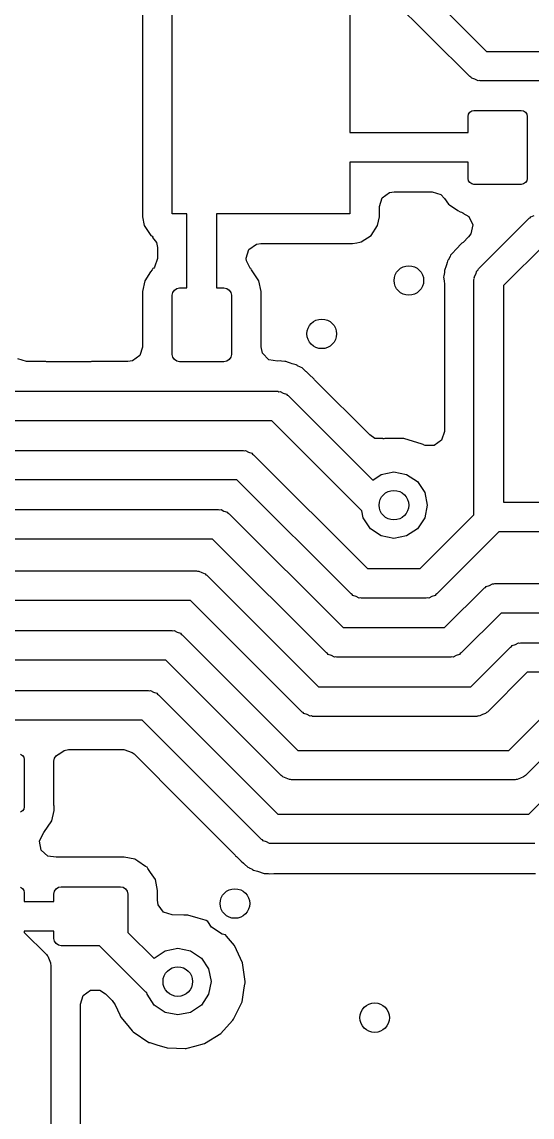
# Model space of a CAD drawing. Extents: x 100.2 to 143.8, y -109.8 to -50.2.
# Drawn here: x 122.23 to 125.68, y -103.61 to -96.2 of the extents above; entities that cross this region are included whole.
import ezdxf

# ---------------------------------------------------------------- set-up
doc = ezdxf.new("R2010")
doc.units = 0
doc.layers.add('BLACK', color=7, linetype='CONTINUOUS')

msp = doc.modelspace()

# ---------------------------------------------------------------- linework, layer by layer
at = {"layer": 'BLACK', "linetype": 'CONTINUOUS'}
for p, q in [((124.503, -95.5288), (125.375, -96.4005)), ((125.263, -96.5712), (124.391, -95.6995)), ((123.05, -96.0803), (123.05, -97.5197)), ((123.25, -97.5), (123.25, -96.1)), ((124.45, -96.1), (124.45, -96.95)), ((125.375, -96.4005), (126.885, -96.4005)), ((125.27, -96.5749), (125.263, -96.5712)), ((125.275, -96.5814), (125.27, -96.5749)), ((125.297, -96.5886), (125.275, -96.5814)), ((125.318, -96.5993), (125.297, -96.5886)), ((125.326, -96.598), (125.318, -96.5993)), ((125.333, -96.6005), (125.326, -96.598)), ((126.844, -96.6005), (125.333, -96.6005)), ((125.253, -96.8247), (125.262, -96.8117)), ((125.262, -96.8117), (125.275, -96.803)), ((125.275, -96.803), (125.29, -96.8)), ((125.29, -96.8), (125.61, -96.8)), ((125.61, -96.8), (125.625, -96.803)), ((125.625, -96.803), (125.638, -96.8117)), ((125.638, -96.8117), (125.647, -96.8247)), ((125.25, -96.84), (125.253, -96.8247)), ((125.25, -96.95), (125.25, -96.84)), ((125.647, -96.8247), (125.65, -96.84)), ((125.65, -96.84), (125.65, -97.26)), ((124.45, -96.95), (125.25, -96.95)), ((125.25, -97.15), (124.45, -97.15)), ((124.45, -97.15), (124.45, -97.5)), ((125.25, -97.26), (125.25, -97.15)), ((125.253, -97.2753), (125.25, -97.26)), ((125.65, -97.26), (125.647, -97.2753)), ((125.262, -97.2883), (125.253, -97.2753)), ((125.275, -97.297), (125.262, -97.2883)), ((125.29, -97.3), (125.275, -97.297)), ((125.61, -97.3), (125.29, -97.3)), ((125.625, -97.297), (125.61, -97.3)), ((125.638, -97.2883), (125.625, -97.297)), ((125.647, -97.2753), (125.638, -97.2883)), ((124.651, -97.4495), (124.669, -97.3913)), ((124.669, -97.3913), (124.719, -97.3553)), ((124.719, -97.3553), (124.75, -97.3505)), ((124.75, -97.3505), (125.008, -97.3505)), ((125.008, -97.3505), (125.066, -97.3694)), ((125.066, -97.3694), (125.091, -97.3945)), ((125.091, -97.3945), (125.117, -97.4334)), ((124.651, -97.5197), (124.651, -97.4495)), ((125.117, -97.4334), (125.125, -97.4388)), ((125.125, -97.4388), (125.182, -97.4769)), ((125.182, -97.4769), (125.196, -97.4865)), ((123.05, -97.5197), (123.061, -97.5782)), ((123.35, -97.5), (123.25, -97.5)), ((123.35, -98), (123.35, -97.5)), ((124.45, -97.5), (123.55, -97.5)), ((123.55, -97.5), (123.55, -98)), ((124.639, -97.5782), (124.651, -97.5197)), ((125.196, -97.4865), (125.206, -97.4884)), ((125.206, -97.4884), (125.215, -97.4922)), ((125.215, -97.4922), (125.214, -97.4942)), ((125.214, -97.4942), (125.256, -97.5177)), ((125.256, -97.5177), (125.282, -97.5733)), ((125.32, -97.872), (125.663, -97.5288)), ((125.663, -97.5288), (125.67, -97.5251)), ((125.67, -97.5251), (125.675, -97.5186)), ((125.675, -97.5186), (125.697, -97.5114)), ((123.061, -97.5782), (123.105, -97.6446)), ((124.595, -97.6446), (124.639, -97.5782)), ((125.282, -97.5733), (125.27, -97.6333)), ((123.105, -97.6446), (123.114, -97.65)), ((123.114, -97.65), (123.12, -97.6569)), ((123.12, -97.6569), (123.117, -97.6598)), ((123.117, -97.6598), (123.143, -97.6925)), ((123.143, -97.6925), (123.15, -97.7269)), ((123.769, -97.7413), (123.819, -97.7053)), ((123.819, -97.7053), (123.85, -97.7005)), ((123.85, -97.7005), (124.47, -97.7005)), ((124.47, -97.7005), (124.499, -97.6946)), ((124.499, -97.6946), (124.519, -97.6908)), ((124.519, -97.6908), (124.528, -97.6889)), ((124.519, -97.6908), (124.519, -97.6908)), ((124.528, -97.6889), (124.595, -97.6446)), ((125.202, -97.704), (125.175, -97.7335)), ((125.208, -97.6972), (125.202, -97.704)), ((125.213, -97.6951), (125.208, -97.6972)), ((125.216, -97.6924), (125.213, -97.6951)), ((125.253, -97.6549), (125.216, -97.6924)), ((125.27, -97.6333), (125.253, -97.6549)), ((125.775, -97.6995), (125.49, -97.9841)), ((123.15, -97.7269), (123.15, -97.801)), ((123.751, -97.7995), (123.769, -97.7413)), ((125.132, -97.7793), (125.129, -97.7878)), ((125.151, -97.7589), (125.132, -97.7793)), ((125.152, -97.7576), (125.151, -97.7589)), ((125.156, -97.7537), (125.152, -97.7576)), ((125.158, -97.7499), (125.156, -97.7537)), ((125.172, -97.7362), (125.158, -97.7499)), ((125.175, -97.7335), (125.172, -97.7362)), ((123.15, -97.801), (123.131, -97.8592)), ((123.751, -97.801), (123.751, -97.7995)), ((123.752, -97.8165), (123.751, -97.801)), ((123.778, -97.8675), (123.752, -97.8165)), ((125.105, -97.8447), (125.1, -97.8586)), ((125.109, -97.8277), (125.105, -97.8447)), ((125.111, -97.8188), (125.109, -97.8277)), ((125.116, -97.8113), (125.111, -97.8188)), ((125.118, -97.8093), (125.116, -97.8113)), ((125.116, -97.8113), (125.116, -97.8113)), ((125.128, -97.79), (125.118, -97.8093)), ((125.129, -97.7878), (125.128, -97.79)), ((125.129, -97.7878), (125.129, -97.7878)), ((123.104, -97.892), (123.064, -97.9523)), ((123.114, -97.8775), (123.104, -97.892)), ((123.119, -97.8694), (123.114, -97.8775)), ((123.125, -97.8656), (123.119, -97.8694)), ((123.131, -97.8592), (123.125, -97.8656)), ((123.781, -97.8694), (123.778, -97.8675)), ((123.786, -97.8775), (123.781, -97.8694)), ((123.796, -97.892), (123.786, -97.8775)), ((123.836, -97.9523), (123.796, -97.892)), ((125.087, -97.9186), (125.085, -97.9277)), ((125.085, -97.9277), (125.088, -97.9523)), ((125.09, -97.8958), (125.087, -97.9186)), ((125.091, -97.8833), (125.09, -97.8896)), ((125.09, -97.8896), (125.09, -97.8958)), ((125.094, -97.8757), (125.091, -97.8833)), ((125.1, -97.8586), (125.094, -97.8757)), ((125.292, -97.927), (125.302, -97.9062)), ((125.293, -97.935), (125.292, -97.927)), ((125.302, -97.9062), (125.31, -97.8839)), ((125.31, -97.8839), (125.316, -97.8792)), ((125.316, -97.8792), (125.32, -97.872)), ((123.064, -97.9523), (123.05, -98.0253)), ((123.281, -98.0038), (123.3, -98)), ((123.3, -98), (123.35, -98)), ((123.55, -98), (123.6, -98)), ((123.6, -98), (123.619, -98.0038)), ((123.851, -98.0253), (123.836, -97.9523)), ((125.088, -97.9523), (125.089, -97.9567)), ((125.089, -97.9567), (125.09, -97.97)), ((125.09, -97.97), (125.09, -98.9721)), ((125.29, -97.9427), (125.293, -97.935)), ((125.29, -99.5351), (125.29, -97.9427)), ((125.49, -97.9841), (125.49, -99.45)), ((123.05, -98.0253), (123.05, -98.4)), ((123.25, -98.05), (123.254, -98.0309)), ((123.25, -98.45), (123.25, -98.05)), ((123.254, -98.0309), (123.265, -98.0146)), ((123.265, -98.0146), (123.281, -98.0038)), ((123.619, -98.0038), (123.635, -98.0146)), ((123.635, -98.0146), (123.646, -98.0309)), ((123.646, -98.0309), (123.65, -98.05)), ((123.65, -98.05), (123.65, -98.45)), ((123.851, -98.3983), (123.851, -98.0253)), ((123.05, -98.4), (123.031, -98.4582)), ((123.86, -98.4414), (123.851, -98.3983)), ((123.903, -98.4856), (123.86, -98.4414)), ((122.265, -98.499), (122.207, -98.4801)), ((122.395, -98.499), (122.265, -98.499)), ((122.4, -98.5), (122.395, -98.499)), ((122.7, -98.5), (122.4, -98.5)), ((122.705, -98.499), (122.7, -98.5)), ((122.951, -98.499), (122.705, -98.499)), ((122.981, -98.4942), (122.951, -98.499)), ((123.031, -98.4582), (122.981, -98.4942)), ((123.254, -98.4691), (123.25, -98.45)), ((123.265, -98.4854), (123.254, -98.4691)), ((123.281, -98.4962), (123.265, -98.4854)), ((123.3, -98.5), (123.281, -98.4962)), ((123.6, -98.5), (123.3, -98.5)), ((123.619, -98.4962), (123.6, -98.5)), ((123.635, -98.4854), (123.619, -98.4962)), ((123.646, -98.4691), (123.635, -98.4854)), ((123.65, -98.45), (123.646, -98.4691)), ((123.963, -98.4964), (123.903, -98.4856)), ((123.979, -98.4942), (123.963, -98.4964)), ((123.988, -98.4963), (123.979, -98.4942)), ((123.989, -98.4963), (123.988, -98.4963)), ((123.988, -98.4963), (123.988, -98.4963)), ((124.011, -98.499), (123.989, -98.4963)), ((124.018, -98.499), (124.011, -98.499)), ((124.024, -98.4996), (124.018, -98.499)), ((124.03, -98.5022), (124.024, -98.4996)), ((124.049, -98.5095), (124.03, -98.5022)), ((124.03, -98.5022), (124.03, -98.5022)), ((124.062, -98.5139), (124.049, -98.5095)), ((124.088, -98.52), (124.062, -98.5139)), ((124.096, -98.5252), (124.088, -98.52)), ((124.098, -98.5265), (124.096, -98.5252)), ((124.096, -98.5252), (124.096, -98.5252)), ((124.117, -98.5369), (124.098, -98.5265)), ((124.128, -98.5411), (124.117, -98.5369)), ((124.135, -98.5473), (124.128, -98.5411)), ((124.15, -98.5613), (124.135, -98.5473)), ((124.154, -98.5647), (124.15, -98.5613)), ((124.157, -98.5673), (124.154, -98.5647)), ((124.171, -98.5811), (124.157, -98.5673)), ((124.174, -98.5836), (124.171, -98.5811)), ((124.21, -98.6173), (124.174, -98.5836)), ((124.212, -98.6217), (124.21, -98.6173)), ((124.215, -98.6249), (124.212, -98.6217)), ((124.585, -98.9948), (124.215, -98.6249)), ((122.141, -98.6995), (123.965, -98.6995)), ((123.965, -98.6995), (123.972, -98.702)), ((123.972, -98.702), (123.98, -98.7008)), ((123.98, -98.7008), (124.001, -98.7114)), ((124.001, -98.7114), (124.023, -98.7186)), ((124.023, -98.7186), (124.028, -98.7251)), ((124.028, -98.7251), (124.035, -98.7288)), ((124.035, -98.7288), (124.606, -99.2995)), ((123.923, -98.8995), (122.1, -98.8995)), ((124.531, -99.5077), (123.923, -98.8995)), ((124.621, -99.0178), (124.585, -98.9948)), ((124.673, -99.0196), (124.621, -99.0178)), ((124.673, -99.0214), (124.673, -99.0196)), ((124.68, -99.0205), (124.673, -99.0214)), ((124.687, -99.0185), (124.68, -99.0205)), ((124.694, -99.0186), (124.687, -99.0185)), ((124.745, -99.0189), (124.694, -99.0186)), ((124.816, -99.0193), (124.745, -99.0189)), ((124.853, -99.0303), (124.816, -99.0193)), ((124.933, -99.0543), (124.853, -99.0303)), ((125.071, -99.0303), (125.022, -99.0662)), ((125.09, -98.9721), (125.071, -99.0303)), ((121.59, -99.099), (123.729, -99.099)), ((123.729, -99.099), (123.737, -99.1015)), ((123.737, -99.1015), (123.745, -99.1003)), ((123.745, -99.1003), (123.766, -99.1109)), ((123.766, -99.1109), (123.788, -99.1181)), ((124.94, -99.0563), (124.933, -99.0543)), ((124.933, -99.0543), (124.933, -99.0543)), ((124.946, -99.0601), (124.94, -99.0563)), ((124.949, -99.062), (124.946, -99.0601)), ((124.96, -99.0662), (124.949, -99.062)), ((125.022, -99.0662), (124.96, -99.0662)), ((123.788, -99.1181), (123.793, -99.1247)), ((123.793, -99.1247), (123.8, -99.1283)), ((123.8, -99.1283), (124.571, -99.899)), ((124.663, -99.2616), (124.749, -99.2445)), ((124.749, -99.2445), (124.835, -99.2616)), ((123.688, -99.299), (121.549, -99.299)), ((124.459, -100.07), (123.688, -99.299)), ((124.606, -99.2995), (124.663, -99.2616)), ((124.835, -99.2616), (124.908, -99.3104)), ((124.908, -99.3104), (124.957, -99.3834)), ((124.957, -99.3834), (124.974, -99.4695)), ((124.974, -99.4695), (124.957, -99.5556)), ((125.49, -99.45), (126.35, -99.45)), ((120.94, -99.4985), (123.564, -99.4985)), ((123.564, -99.4985), (123.572, -99.501)), ((123.572, -99.501), (123.58, -99.4998)), ((123.58, -99.4998), (123.6, -99.5104)), ((123.6, -99.5104), (123.623, -99.5176)), ((123.623, -99.5176), (123.627, -99.5242)), ((123.627, -99.5242), (123.635, -99.5278)), ((123.635, -99.5278), (124.405, -100.298)), ((124.541, -99.5556), (124.531, -99.5077)), ((124.59, -99.6286), (124.541, -99.5556)), ((124.957, -99.5556), (124.908, -99.6286)), ((124.927, -99.899), (125.29, -99.5351)), ((124.663, -99.6773), (124.59, -99.6286)), ((124.908, -99.6286), (124.835, -99.6773)), ((123.523, -99.6985), (120.899, -99.6985)), ((124.293, -100.469), (123.523, -99.6985)), ((124.749, -99.6945), (124.663, -99.6773)), ((124.835, -99.6773), (124.749, -99.6945)), ((125.458, -99.65), (125.039, -100.07)), ((126.35, -99.65), (125.458, -99.65)), ((121.398, -99.9143), (123.415, -99.9143)), ((123.415, -99.9143), (123.422, -99.9167)), ((123.422, -99.9167), (123.43, -99.9155)), ((123.43, -99.9155), (123.451, -99.9261)), ((123.451, -99.9261), (123.473, -99.9334)), ((124.571, -99.899), (124.927, -99.899)), ((123.473, -99.9334), (123.478, -99.9399)), ((123.478, -99.9399), (123.485, -99.9435)), ((123.485, -99.9435), (124.24, -100.698)), ((125.395, -100.012), (125.416, -100.001)), ((125.416, -100.001), (125.424, -100.002)), ((125.424, -100.002), (125.432, -100)), ((125.432, -100), (129, -100)), ((124.466, -100.073), (124.459, -100.07)), ((124.471, -100.08), (124.466, -100.073)), ((125.032, -100.073), (125.027, -100.08)), ((125.039, -100.07), (125.032, -100.073)), ((125.092, -100.298), (125.361, -100.029)), ((125.361, -100.029), (125.368, -100.026)), ((125.368, -100.026), (125.373, -100.019)), ((125.373, -100.019), (125.395, -100.012)), ((123.373, -100.114), (121.364, -100.114)), ((124.128, -100.869), (123.373, -100.114)), ((124.493, -100.087), (124.471, -100.08)), ((124.514, -100.098), (124.493, -100.087)), ((124.522, -100.096), (124.514, -100.098)), ((124.529, -100.099), (124.522, -100.096)), ((124.968, -100.099), (124.529, -100.099)), ((124.976, -100.096), (124.968, -100.099)), ((124.984, -100.098), (124.976, -100.096)), ((125.005, -100.087), (124.984, -100.098)), ((125.027, -100.08), (125.005, -100.087)), ((125.473, -100.2), (125.204, -100.469)), ((129, -100.2), (125.473, -100.2)), ((124.405, -100.298), (125.092, -100.298)), ((120.628, -100.317), (123.247, -100.317)), ((123.247, -100.317), (123.255, -100.319)), ((123.255, -100.319), (123.263, -100.318)), ((123.263, -100.318), (123.283, -100.329)), ((123.283, -100.329), (123.306, -100.336)), ((123.306, -100.336), (123.31, -100.343)), ((123.31, -100.343), (123.318, -100.346)), ((123.318, -100.346), (124.099, -101.128)), ((125.269, -100.698), (125.537, -100.429)), ((125.537, -100.429), (125.544, -100.426)), ((125.544, -100.426), (125.549, -100.419)), ((125.549, -100.419), (125.571, -100.412)), ((125.571, -100.412), (125.592, -100.401)), ((125.592, -100.401), (125.6, -100.402)), ((125.6, -100.402), (125.608, -100.4)), ((125.608, -100.4), (129, -100.4)), ((123.206, -100.517), (120.587, -100.517)), ((123.987, -101.298), (123.206, -100.517)), ((124.3, -100.473), (124.293, -100.469)), ((124.305, -100.479), (124.3, -100.473)), ((124.327, -100.487), (124.305, -100.479)), ((124.348, -100.497), (124.327, -100.487)), ((124.356, -100.496), (124.348, -100.497)), ((124.364, -100.498), (124.356, -100.496)), ((125.134, -100.498), (124.364, -100.498)), ((125.141, -100.496), (125.134, -100.498)), ((125.149, -100.497), (125.141, -100.496)), ((125.17, -100.487), (125.149, -100.497)), ((125.192, -100.479), (125.17, -100.487)), ((125.197, -100.473), (125.192, -100.479)), ((125.204, -100.469), (125.197, -100.473)), ((125.649, -100.6), (125.381, -100.869)), ((129, -100.6), (125.649, -100.6)), ((120.469, -100.723), (123.088, -100.723)), ((123.088, -100.723), (123.095, -100.725)), ((123.095, -100.725), (123.103, -100.724)), ((123.103, -100.724), (123.124, -100.735)), ((123.124, -100.735), (123.146, -100.742)), ((123.146, -100.742), (123.151, -100.748)), ((124.24, -100.698), (125.269, -100.698)), ((123.151, -100.748), (123.158, -100.752)), ((123.158, -100.752), (123.965, -101.559)), ((124.135, -100.872), (124.128, -100.869)), ((124.14, -100.879), (124.135, -100.872)), ((124.162, -100.886), (124.14, -100.879)), ((124.183, -100.897), (124.162, -100.886)), ((125.347, -100.886), (125.326, -100.897)), ((125.369, -100.879), (125.347, -100.886)), ((125.374, -100.872), (125.369, -100.879)), ((125.381, -100.869), (125.374, -100.872)), ((125.526, -101.128), (125.774, -100.88)), ((123.046, -100.923), (120.428, -100.923)), ((123.853, -101.73), (123.046, -100.923)), ((124.191, -100.895), (124.183, -100.897)), ((124.198, -100.898), (124.191, -100.895)), ((125.31, -100.898), (124.198, -100.898)), ((125.318, -100.895), (125.31, -100.898)), ((125.326, -100.897), (125.318, -100.895)), ((125.886, -101.05), (125.638, -101.298)), ((122.225, -101.153), (122.238, -101.162)), ((122.238, -101.162), (122.247, -101.175)), ((122.247, -101.175), (122.25, -101.19)), ((122.45, -101.2), (122.454, -101.181)), ((122.454, -101.181), (122.465, -101.165)), ((122.465, -101.165), (122.481, -101.154)), ((122.481, -101.154), (122.484, -101.153)), ((122.484, -101.153), (122.519, -101.128)), ((122.519, -101.128), (122.55, -101.123)), ((122.55, -101.123), (122.922, -101.123)), ((122.922, -101.123), (122.98, -101.142)), ((122.98, -101.142), (122.992, -101.152)), ((122.992, -101.152), (123.336, -101.496)), ((124.099, -101.128), (125.526, -101.128)), ((122.25, -101.19), (122.25, -101.51)), ((122.45, -101.5), (122.45, -101.2)), ((123.994, -101.302), (123.987, -101.298)), ((123.999, -101.308), (123.994, -101.302)), ((124.021, -101.316), (123.999, -101.308)), ((124.042, -101.326), (124.021, -101.316)), ((124.05, -101.325), (124.042, -101.326)), ((124.057, -101.328), (124.05, -101.325)), ((125.568, -101.328), (124.057, -101.328)), ((125.575, -101.325), (125.568, -101.328)), ((125.583, -101.326), (125.575, -101.325)), ((125.604, -101.316), (125.583, -101.326)), ((125.626, -101.308), (125.604, -101.316)), ((125.631, -101.302), (125.626, -101.308)), ((125.638, -101.298), (125.631, -101.302)), ((125.66, -101.559), (125.939, -101.279)), ((122.238, -101.538), (122.225, -101.547)), ((122.247, -101.525), (122.238, -101.538)), ((122.25, -101.51), (122.247, -101.525)), ((122.437, -101.604), (122.451, -101.534)), ((122.451, -101.503), (122.45, -101.5)), ((122.451, -101.534), (122.451, -101.503)), ((123.336, -101.496), (123.674, -101.834)), ((122.383, -101.683), (122.437, -101.604)), ((123.965, -101.559), (125.66, -101.559)), ((122.352, -101.742), (122.379, -101.686)), ((122.379, -101.686), (122.383, -101.683)), ((122.364, -101.802), (122.352, -101.742)), ((123.86, -101.733), (123.853, -101.73)), ((123.865, -101.74), (123.86, -101.733)), ((123.887, -101.747), (123.865, -101.74)), ((123.908, -101.758), (123.887, -101.747)), ((123.916, -101.757), (123.908, -101.758)), ((123.924, -101.759), (123.916, -101.757)), ((125.701, -101.759), (123.924, -101.759)), ((122.409, -101.843), (122.364, -101.802)), ((122.466, -101.85), (122.409, -101.843)), ((122.466, -101.851), (122.466, -101.85)), ((122.47, -101.851), (122.466, -101.851)), ((122.475, -101.85), (122.47, -101.851)), ((122.47, -101.851), (122.47, -101.851)), ((122.925, -101.85), (122.475, -101.85)), ((122.998, -101.864), (122.925, -101.85)), ((123.674, -101.834), (123.676, -101.837)), ((123.676, -101.837), (123.679, -101.841)), ((123.679, -101.841), (123.685, -101.847)), ((123.685, -101.847), (123.715, -101.875)), ((123.018, -101.877), (122.998, -101.864)), ((123.07, -101.913), (123.018, -101.877)), ((123.081, -101.919), (123.07, -101.913)), ((123.086, -101.928), (123.081, -101.919)), ((123.715, -101.875), (123.717, -101.877)), ((123.717, -101.877), (123.731, -101.891)), ((123.731, -101.891), (123.735, -101.894)), ((123.735, -101.894), (123.739, -101.897)), ((123.739, -101.897), (123.761, -101.917)), ((123.761, -101.917), (123.769, -101.921)), ((123.769, -101.921), (123.771, -101.922)), ((123.771, -101.922), (123.791, -101.932)), ((123.103, -101.953), (123.086, -101.928)), ((123.136, -102.002), (123.103, -101.953)), ((123.791, -101.932), (123.793, -101.933)), ((123.793, -101.933), (123.793, -101.933)), ((123.793, -101.933), (123.8, -101.938)), ((123.8, -101.938), (123.826, -101.945)), ((123.826, -101.945), (123.84, -101.949)), ((123.84, -101.949), (123.858, -101.956)), ((123.858, -101.956), (123.858, -101.956)), ((123.858, -101.956), (123.865, -101.959)), ((123.865, -101.959), (123.871, -101.96)), ((123.871, -101.96), (123.877, -101.96)), ((123.877, -101.96), (123.9, -101.962)), ((123.9, -101.962), (123.9, -101.962)), ((123.9, -101.962), (123.9, -101.962)), ((123.9, -101.962), (123.909, -101.964)), ((123.909, -101.964), (123.938, -101.96)), ((123.938, -101.96), (123.951, -101.96)), ((123.951, -101.96), (125.647, -101.96)), ((125.647, -101.96), (125.652, -101.96)), ((125.652, -101.96), (125.656, -101.961)), ((125.656, -101.961), (125.706, -101.96)), ((122.225, -102.053), (122.238, -102.062)), ((122.238, -102.062), (122.247, -102.075)), ((122.247, -102.075), (122.25, -102.09)), ((122.454, -102.081), (122.465, -102.065)), ((122.465, -102.065), (122.481, -102.054)), ((122.481, -102.054), (122.5, -102.05)), ((122.5, -102.05), (122.9, -102.05)), ((122.9, -102.05), (122.919, -102.054)), ((122.919, -102.054), (122.935, -102.065)), ((122.935, -102.065), (122.946, -102.081)), ((123.151, -102.075), (123.136, -102.002)), ((123.151, -102.142), (123.151, -102.075)), ((122.25, -102.09), (122.25, -102.15)), ((122.25, -102.15), (122.45, -102.15)), ((122.45, -102.1), (122.454, -102.081)), ((122.45, -102.15), (122.45, -102.1)), ((122.946, -102.081), (122.95, -102.1)), ((122.95, -102.1), (122.95, -102.359)), ((123.155, -102.172), (123.151, -102.142)), ((123.191, -102.222), (123.155, -102.172)), ((123.249, -102.241), (123.191, -102.222)), ((123.329, -102.242), (123.249, -102.241)), ((123.355, -102.242), (123.329, -102.242)), ((123.425, -102.263), (123.355, -102.242)), ((123.472, -102.277), (123.425, -102.263)), ((123.479, -102.279), (123.472, -102.277)), ((123.472, -102.277), (123.472, -102.277)), ((123.49, -102.286), (123.479, -102.279)), ((123.515, -102.323), (123.49, -102.286)), ((122.45, -102.35), (122.25, -102.35)), ((122.25, -102.35), (122.25, -102.359)), ((122.25, -102.359), (122.4, -102.509)), ((122.45, -102.4), (122.45, -102.35)), ((122.95, -102.359), (123.127, -102.536)), ((123.588, -102.372), (123.515, -102.323)), ((123.611, -102.376), (123.588, -102.372)), ((122.454, -102.419), (122.45, -102.4)), ((122.465, -102.435), (122.454, -102.419)), ((122.481, -102.446), (122.465, -102.435)), ((122.5, -102.45), (122.481, -102.446)), ((123.617, -102.384), (123.611, -102.376)), ((123.671, -102.447), (123.617, -102.384)), ((122.4, -102.509), (122.404, -102.516)), ((122.404, -102.516), (122.41, -102.521)), ((122.759, -102.45), (122.5, -102.45)), ((123.071, -102.763), (122.759, -102.45)), ((123.129, -102.533), (123.202, -102.484)), ((123.202, -102.484), (123.288, -102.467)), ((123.288, -102.467), (123.374, -102.484)), ((123.374, -102.484), (123.447, -102.533)), ((123.725, -102.564), (123.671, -102.447)), ((122.41, -102.521), (122.418, -102.543)), ((122.418, -102.543), (122.428, -102.564)), ((122.428, -102.564), (122.427, -102.572)), ((122.427, -102.572), (122.43, -102.58)), ((122.43, -102.58), (122.43, -104.416)), ((123.127, -102.536), (123.129, -102.533)), ((123.447, -102.533), (123.496, -102.606)), ((123.743, -102.692), (123.725, -102.564)), ((123.496, -102.606), (123.513, -102.692)), ((123.513, -102.692), (123.496, -102.778)), ((123.735, -102.75), (123.742, -102.707)), ((123.742, -102.707), (123.743, -102.703)), ((123.742, -102.707), (123.742, -102.707)), ((123.743, -102.703), (123.743, -102.692)), ((122.63, -102.844), (122.649, -102.786)), ((122.649, -102.786), (122.698, -102.75)), ((122.698, -102.75), (122.76, -102.75)), ((122.76, -102.75), (122.799, -102.774)), ((122.799, -102.774), (122.845, -102.819)), ((123.078, -102.766), (123.071, -102.763)), ((123.08, -102.778), (123.078, -102.766)), ((123.129, -102.851), (123.08, -102.778)), ((123.496, -102.778), (123.447, -102.851)), ((123.722, -102.83), (123.735, -102.75)), ((122.63, -104.388), (122.63, -102.844)), ((122.845, -102.819), (122.865, -102.85)), ((122.865, -102.85), (122.895, -102.917)), ((123.202, -102.9), (123.129, -102.851)), ((123.447, -102.851), (123.374, -102.9)), ((123.665, -102.947), (123.722, -102.83)), ((122.895, -102.917), (122.902, -102.933)), ((122.902, -102.933), (122.938, -102.976)), ((123.288, -102.917), (123.202, -102.9)), ((123.374, -102.9), (123.288, -102.917)), ((123.596, -103.023), (123.661, -102.952)), ((123.661, -102.952), (123.665, -102.947)), ((123.661, -102.952), (123.661, -102.952)), ((122.938, -102.976), (122.98, -103.026)), ((122.98, -103.026), (122.98, -103.026)), ((122.98, -103.026), (122.985, -103.031)), ((122.985, -103.031), (123.092, -103.103)), ((123.579, -103.042), (123.596, -103.023)), ((123.092, -103.103), (123.099, -103.105)), ((123.099, -103.105), (123.099, -103.105)), ((123.099, -103.105), (123.146, -103.12)), ((123.403, -103.128), (123.469, -103.11)), ((123.469, -103.11), (123.579, -103.042)), ((123.146, -103.12), (123.215, -103.141)), ((123.215, -103.141), (123.28, -103.142)), ((123.28, -103.142), (123.337, -103.144)), ((123.337, -103.144), (123.337, -103.144)), ((123.337, -103.144), (123.344, -103.144)), ((123.344, -103.144), (123.351, -103.142)), ((123.351, -103.142), (123.403, -103.128)), ((123.351, -103.142), (123.351, -103.142))]:
    msp.add_line(p, q, dxfattribs=at)
at = {"layer": 'BLACK'}
for centre in [(124.85, -97.95), (124.261, -98.311), (124.749, -99.4695), (123.674, -102.164), (123.288, -102.692), (124.619, -102.936)]:
    msp.add_circle(centre, 0.1, dxfattribs=at)

doc.saveas('drawing.dxf')
